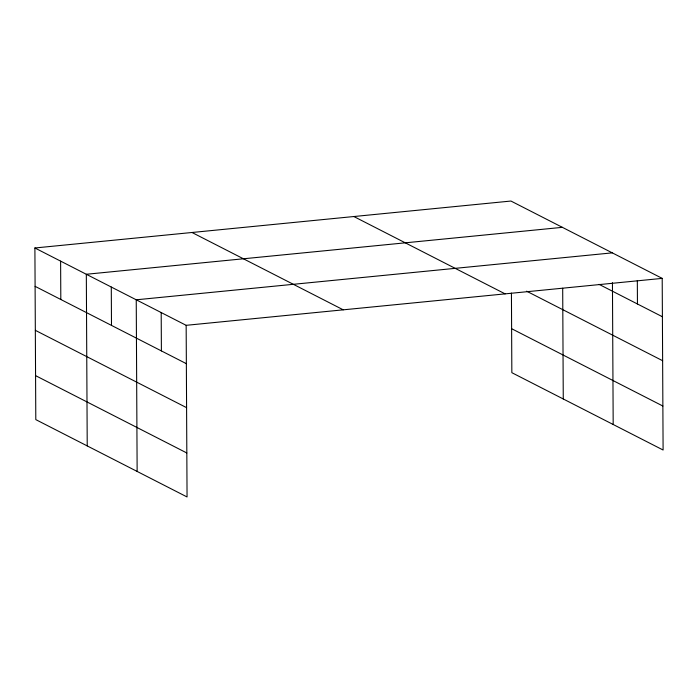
<?xml version="1.0" encoding="UTF-8"?>
<svg xmlns="http://www.w3.org/2000/svg" width="698" height="698" viewBox="0 0 698 698"><rect width="100%" height="100%" fill="white"/><g stroke="black" fill="none" stroke-linecap="round" stroke-linejoin="round"><path stroke-width="1.05" d="M34.9 247.982L186.157 325.32L187.055 496.959L35.799 419.62L34.9 247.982L510.945 201.041L662.201 278.38L663.1 450.018L511.843 372.68L511.433 293.099M562.37 227.339L86.325 274.27L87.224 445.917M612.286 252.859L136.241 299.8L137.14 471.438M186.157 325.32L662.201 278.38M599.05 284.348L662.402 316.744M526.615 291.179L662.629 360.718M353.851 216.528L505.108 293.867M511.617 328.697L662.873 406.035M191.994 232.486L343.25 309.825M35.101 286.346L186.357 363.675M35.328 330.329L186.584 407.658M35.572 375.637L186.82 452.976M637.326 280.535L637.449 303.979M612.443 282.69L613.184 424.497M562.693 288.222L563.269 398.977M161.194 312.556L161.395 350.92M111.287 287.035L111.488 325.399M60.613 261.131L60.813 299.486"/></g></svg>
